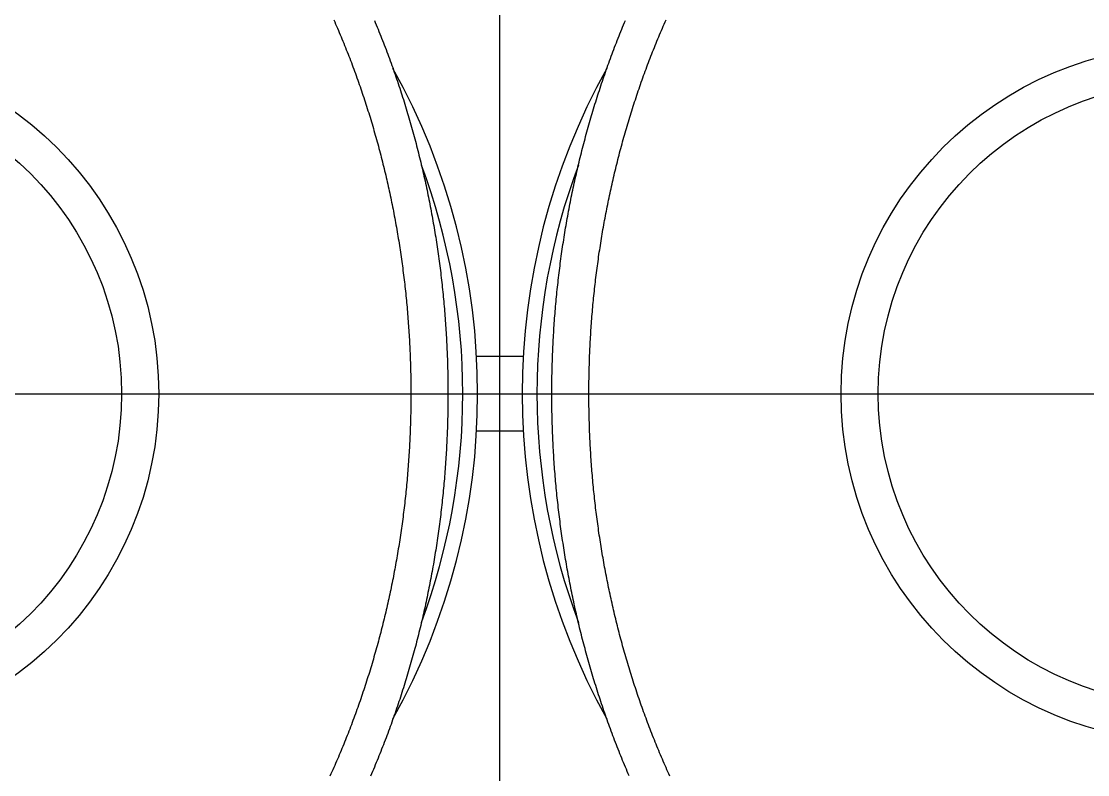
# Model space of a CAD drawing. Extents: x -19.7 to 11.1, y -32.4 to 38.9.
# Drawn here: x -3.23 to 3.96, y 27.85 to 32.93 of the extents above; entities that cross this region are included whole.
import ezdxf

# ---------------------------------------------------------------- set-up
doc = ezdxf.new("R2010")
doc.units = 0
doc.linetypes.add('CENTER', pattern=[50.8, 31.75, -6.35, 6.35, -6.35])
doc.layers.get('0').update_dxf_attribs({"linetype": 'CONTINUOUS'})
doc.layers.add('CENTER', color=1, linetype='CENTER')

msp = doc.modelspace()

# ---------------------------------------------------------------- linework, layer by layer
at = {"color": 7, "linetype": 'CONTINUOUS'}
for p, q in [((0.15695, 30.670271), (-0.15695, 30.670271)), ((-0.15695, 30.170271), (0.15695, 30.170271))]:
    msp.add_line(p, q, dxfattribs=at)
at = {"color": 7}
for points in [[(-1.11993, 32.942, 0), (-1.11363, 32.9277, 0), (-1.10737, 32.9134, 0), (-1.10114, 32.8991, 0), (-1.09496, 32.8847, 0), (-1.08881, 32.8703, 0), (-1.08271, 32.856, 0), (-1.07664, 32.8416, 0), (-1.07061, 32.8272, 0), (-1.06463, 32.8127, 0), (-1.05868, 32.7983, 0), (-1.05277, 32.7838, 0), (-1.0469, 32.7694, 0), (-1.04108, 32.7549, 0), (-1.03529, 32.7404, 0), (-1.02954, 32.7259, 0), (-1.02383, 32.7113, 0), (-1.01816, 32.6968, 0), (-1.01253, 32.6822, 0), (-1.00694, 32.6677, 0), (-1.00138, 32.6531, 0), (-0.995873, 32.6385, 0), (-0.9904, 32.6239, 0), (-0.984967, 32.6092, 0), (-0.979573, 32.5946, 0), (-0.974219, 32.58, 0), (-0.968904, 32.5653, 0), (-0.963628, 32.5506, 0), (-0.958392, 32.536, 0), (-0.953196, 32.5213, 0), (-0.948038, 32.5065, 0), (-0.94292, 32.4918, 0), (-0.93784, 32.4771, 0), (-0.932799, 32.4624, 0), (-0.927797, 32.4476, 0), (-0.922834, 32.4328, 0), (-0.917909, 32.4181, 0), (-0.913022, 32.4033, 0), (-0.908175, 32.3885, 0), (-0.903365, 32.3736, 0), (-0.898595, 32.3588, 0), (-0.893863, 32.344, 0), (-0.889169, 32.3291, 0), (-0.884514, 32.3143, 0), (-0.879897, 32.2994, 0), (-0.875319, 32.2845, 0), (-0.870779, 32.2696, 0), (-0.866278, 32.2547, 0), (-0.861815, 32.2398, 0), (-0.85739, 32.2249, 0), (-0.853004, 32.2099, 0), (-0.848656, 32.195, 0), (-0.844346, 32.18, 0), (-0.840075, 32.165, 0), (-0.835842, 32.15, 0), (-0.831647, 32.1351, 0), (-0.827491, 32.1201, 0), (-0.823372, 32.105, 0), (-0.819292, 32.09, 0), (-0.81525, 32.075, 0), (-0.811247, 32.0599, 0), (-0.807281, 32.0449, 0), (-0.803354, 32.0298, 0), (-0.799464, 32.0148, 0), (-0.795613, 31.9997, 0), (-0.7918, 31.9846, 0), (-0.788025, 31.9695, 0), (-0.784288, 31.9544, 0), (-0.780588, 31.9393, 0), (-0.776927, 31.9241, 0), (-0.773304, 31.909, 0), (-0.769719, 31.8938, 0), (-0.766172, 31.8787, 0), (-0.762663, 31.8635, 0), (-0.759191, 31.8484, 0), (-0.755758, 31.8332, 0), (-0.752362, 31.818, 0), (-0.749004, 31.8028, 0), (-0.745684, 31.7876, 0), (-0.742402, 31.7724, 0), (-0.739158, 31.7572, 0), (-0.735951, 31.7419, 0), (-0.732782, 31.7267, 0), (-0.729651, 31.7114, 0), (-0.726558, 31.6962, 0), (-0.723502, 31.6809, 0), (-0.720484, 31.6657, 0), (-0.717503, 31.6504, 0), (-0.714561, 31.6351, 0), (-0.711656, 31.6198, 0), (-0.708788, 31.6045, 0), (-0.705958, 31.5892, 0), (-0.703166, 31.5739, 0), (-0.700411, 31.5586, 0), (-0.697694, 31.5433, 0), (-0.695014, 31.5279, 0), (-0.692371, 31.5126, 0), (-0.689767, 31.4973, 0), (-0.687199, 31.4819, 0), (-0.684669, 31.4665, 0), (-0.682177, 31.4512, 0), (-0.679721, 31.4358, 0), (-0.677304, 31.4204, 0), (-0.674923, 31.4051, 0), (-0.67258, 31.3897, 0), (-0.670274, 31.3743, 0), (-0.668006, 31.3589, 0), (-0.665775, 31.3435, 0), (-0.663581, 31.3281, 0), (-0.661424, 31.3127, 0), (-0.659304, 31.2972, 0), (-0.657222, 31.2818, 0), (-0.655177, 31.2664, 0), (-0.653169, 31.2509, 0), (-0.651198, 31.2355, 0), (-0.649265, 31.2201, 0), (-0.647369, 31.2046, 0), (-0.64551, 31.1892, 0), (-0.643688, 31.1737, 0), (-0.641903, 31.1582, 0), (-0.640156, 31.1428, 0), (-0.638446, 31.1273, 0), (-0.636773, 31.1118, 0), (-0.635137, 31.0963, 0), (-0.633539, 31.0808, 0), (-0.631978, 31.0654, 0), (-0.630454, 31.0499, 0), (-0.628967, 31.0344, 0), (-0.627517, 31.0189, 0), (-0.626105, 31.0034, 0), (-0.624729, 30.9879, 0), (-0.623391, 30.9723, 0), (-0.622091, 30.9568, 0), (-0.620827, 30.9413, 0), (-0.619601, 30.9258, 0), (-0.618411, 30.9103, 0), (-0.617259, 30.8947, 0), (-0.616145, 30.8792, 0), (-0.615067, 30.8637, 0), (-0.614027, 30.8482, 0), (-0.613023, 30.8326, 0), (-0.612057, 30.8171, 0), (-0.611128, 30.8015, 0), (-0.610237, 30.786, 0), (-0.609382, 30.7704, 0), (-0.608565, 30.7549, 0), (-0.607785, 30.7393, 0), (-0.607042, 30.7238, 0), (-0.606336, 30.7082, 0), (-0.605668, 30.6927, 0), (-0.605036, 30.6771, 0), (-0.604442, 30.6616, 0), (-0.603885, 30.646, 0), (-0.603365, 30.6304, 0), (-0.602882, 30.6149, 0), (-0.602437, 30.5993, 0), (-0.602029, 30.5837, 0), (-0.601657, 30.5682, 0), (-0.601323, 30.5526, 0), (-0.601027, 30.537, 0), (-0.600767, 30.5215, 0), (-0.600544, 30.5059, 0), (-0.600359, 30.4903, 0), (-0.600211, 30.4748, 0), (-0.6001, 30.4592, 0), (-0.600026, 30.4436, 0), (-0.599989, 30.4281, 0), (-0.599989, 30.4125, 0), (-0.600027, 30.3969, 0), (-0.600102, 30.3813, 0), (-0.600214, 30.3658, 0), (-0.600363, 30.3502, 0), (-0.600549, 30.3346, 0), (-0.600772, 30.3191, 0), (-0.601033, 30.3035, 0), (-0.60133, 30.2879, 0), (-0.601665, 30.2724, 0), (-0.602037, 30.2568, 0), (-0.602446, 30.2412, 0), (-0.602892, 30.2257, 0), (-0.603375, 30.2101, 0), (-0.603896, 30.1945, 0), (-0.604453, 30.179, 0), (-0.605048, 30.1634, 0), (-0.60568, 30.1479, 0), (-0.606349, 30.1323, 0), (-0.607055, 30.1167, 0), (-0.607798, 30.1012, 0), (-0.608578, 30.0856, 0), (-0.609396, 30.0701, 0), (-0.61025, 30.0545, 0), (-0.611142, 30.039, 0), (-0.612071, 30.0235, 0), (-0.613036, 30.0079, 0), (-0.614039, 29.9924, 0), (-0.61508, 29.9768, 0), (-0.616157, 29.9613, 0), (-0.617271, 29.9458, 0), (-0.618423, 29.9303, 0), (-0.619611, 29.9147, 0), (-0.620837, 29.8992, 0), (-0.622099, 29.8837, 0), (-0.623399, 29.8682, 0), (-0.624736, 29.8527, 0), (-0.62611, 29.8372, 0), (-0.627521, 29.8217, 0), (-0.628969, 29.8062, 0), (-0.630454, 29.7907, 0), (-0.631977, 29.7752, 0), (-0.633537, 29.7597, 0), (-0.635133, 29.7442, 0), (-0.636767, 29.7287, 0), (-0.638439, 29.7132, 0), (-0.640147, 29.6978, 0), (-0.641893, 29.6823, 0), (-0.643676, 29.6668, 0), (-0.645496, 29.6514, 0), (-0.647353, 29.6359, 0), (-0.649248, 29.6205, 0), (-0.65118, 29.605, 0), (-0.653149, 29.5896, 0), (-0.655156, 29.5742, 0), (-0.6572, 29.5587, 0), (-0.659281, 29.5433, 0), (-0.6614, 29.5279, 0), (-0.663556, 29.5125, 0), (-0.66575, 29.4971, 0), (-0.667981, 29.4817, 0), (-0.670249, 29.4663, 0), (-0.672555, 29.4509, 0), (-0.674898, 29.4355, 0), (-0.677279, 29.4201, 0), (-0.679697, 29.4047, 0), (-0.682152, 29.3894, 0), (-0.684645, 29.374, 0), (-0.687176, 29.3586, 0), (-0.689744, 29.3433, 0), (-0.69235, 29.3279, 0), (-0.694993, 29.3126, 0), (-0.697674, 29.2973, 0), (-0.700393, 29.282, 0), (-0.703149, 29.2666, 0), (-0.705942, 29.2513, 0), (-0.708773, 29.236, 0), (-0.711642, 29.2207, 0), (-0.714549, 29.2054, 0), (-0.717493, 29.1902, 0), (-0.720475, 29.1749, 0), (-0.723494, 29.1596, 0), (-0.726552, 29.1444, 0), (-0.729646, 29.1291, 0), (-0.732779, 29.1139, 0), (-0.73595, 29.0986, 0), (-0.739158, 29.0834, 0), (-0.742404, 29.0682, 0), (-0.745687, 29.053, 0), (-0.749009, 29.0378, 0), (-0.752368, 29.0226, 0), (-0.755765, 29.0074, 0), (-0.7592, 28.9922, 0), (-0.762673, 28.977, 0), (-0.766184, 28.9619, 0), (-0.769732, 28.9467, 0), (-0.773319, 28.9316, 0), (-0.776943, 28.9164, 0), (-0.780605, 28.9013, 0), (-0.784305, 28.8862, 0), (-0.788043, 28.8711, 0), (-0.791819, 28.856, 0), (-0.795633, 28.8409, 0), (-0.799485, 28.8258, 0), (-0.803375, 28.8107, 0), (-0.807303, 28.7957, 0), (-0.811269, 28.7806, 0), (-0.815273, 28.7656, 0), (-0.819316, 28.7505, 0), (-0.823396, 28.7355, 0), (-0.827514, 28.7205, 0), (-0.83167, 28.7055, 0), (-0.835865, 28.6905, 0), (-0.840097, 28.6755, 0), (-0.844368, 28.6606, 0), (-0.848676, 28.6456, 0), (-0.853023, 28.6306, 0), (-0.857408, 28.6157, 0), (-0.861832, 28.6008, 0), (-0.866294, 28.5859, 0), (-0.870794, 28.5709, 0), (-0.875333, 28.556, 0), (-0.87991, 28.5412, 0), (-0.884527, 28.5263, 0), (-0.889181, 28.5114, 0), (-0.893875, 28.4966, 0), (-0.898607, 28.4817, 0), (-0.903378, 28.4669, 0), (-0.908188, 28.452, 0), (-0.913036, 28.4372, 0), (-0.917924, 28.4224, 0), (-0.92285, 28.4076, 0), (-0.927815, 28.3929, 0), (-0.932819, 28.3781, 0), (-0.937862, 28.3634, 0), (-0.942944, 28.3486, 0), (-0.948064, 28.3339, 0), (-0.953224, 28.3192, 0), (-0.958423, 28.3045, 0), (-0.963661, 28.2898, 0), (-0.968938, 28.2751, 0), (-0.974254, 28.2604, 0), (-0.979609, 28.2458, 0), (-0.985003, 28.2311, 0), (-0.990436, 28.2165, 0), (-0.995909, 28.2019, 0), (-1.00142, 28.1873, 0), (-1.00697, 28.1727, 0), (-1.01256, 28.1582, 0), (-1.01819, 28.1436, 0), (-1.02386, 28.1291, 0), (-1.02957, 28.1145, 0), (-1.03532, 28.1, 0), (-1.0411, 28.0855, 0), (-1.04693, 28.071, 0), (-1.0528, 28.0566, 0), (-1.0587, 28.0421, 0), (-1.06465, 28.0277, 0), (-1.07063, 28.0133, 0), (-1.07665, 27.9989, 0), (-1.08272, 27.9845, 0), (-1.08882, 27.9701, 0), (-1.09496, 27.9557, 0), (-1.10115, 27.9414, 0), (-1.10737, 27.9271, 0), (-1.11363, 27.9128, 0), (-1.11993, 27.8985, 0), (-1.12627, 27.8842, 0), (-1.13265, 27.8699, 0), (-1.13907, 27.8557, 0), (-1.14553, 27.8415, 0)], [(-0.846118, 32.9383, 0), (-0.83983, 32.9233, 0), (-0.833583, 32.9082, 0), (-0.827378, 32.8932, 0), (-0.821215, 32.8781, 0), (-0.815094, 32.863, 0), (-0.809014, 32.8479, 0), (-0.802976, 32.8327, 0), (-0.796979, 32.8176, 0), (-0.791025, 32.8025, 0), (-0.785111, 32.7873, 0), (-0.77924, 32.7721, 0), (-0.77341, 32.7569, 0), (-0.767621, 32.7417, 0), (-0.761874, 32.7265, 0), (-0.756169, 32.7113, 0), (-0.750505, 32.696, 0), (-0.744882, 32.6808, 0), (-0.739301, 32.6655, 0), (-0.733761, 32.6502, 0), (-0.728262, 32.6349, 0), (-0.722805, 32.6196, 0), (-0.717389, 32.6043, 0), (-0.712015, 32.589, 0), (-0.706681, 32.5736, 0), (-0.701388, 32.5583, 0), (-0.696136, 32.5429, 0), (-0.690924, 32.5275, 0), (-0.685753, 32.5122, 0), (-0.680622, 32.4968, 0), (-0.675532, 32.4814, 0), (-0.670482, 32.4659, 0), (-0.665472, 32.4505, 0), (-0.660503, 32.4351, 0), (-0.655574, 32.4196, 0), (-0.650686, 32.4041, 0), (-0.645838, 32.3887, 0), (-0.64103, 32.3732, 0), (-0.636262, 32.3577, 0), (-0.631535, 32.3422, 0), (-0.626848, 32.3266, 0), (-0.622201, 32.3111, 0), (-0.617595, 32.2956, 0), (-0.613028, 32.28, 0), (-0.608502, 32.2644, 0), (-0.604015, 32.2489, 0), (-0.599569, 32.2333, 0), (-0.595163, 32.2177, 0), (-0.590797, 32.2021, 0), (-0.586471, 32.1865, 0), (-0.582184, 32.1709, 0), (-0.577938, 32.1552, 0), (-0.573732, 32.1396, 0), (-0.569565, 32.1239, 0), (-0.565439, 32.1083, 0), (-0.561352, 32.0926, 0), (-0.557306, 32.0769, 0), (-0.553299, 32.0612, 0), (-0.549331, 32.0455, 0), (-0.545404, 32.0298, 0), (-0.541516, 32.0141, 0), (-0.537668, 31.9984, 0), (-0.53386, 31.9826, 0), (-0.530091, 31.9669, 0), (-0.526362, 31.9511, 0), (-0.522673, 31.9354, 0), (-0.519023, 31.9196, 0), (-0.515413, 31.9038, 0), (-0.511842, 31.888, 0), (-0.508311, 31.8722, 0), (-0.504819, 31.8564, 0), (-0.501367, 31.8406, 0), (-0.497954, 31.8248, 0), (-0.494581, 31.809, 0), (-0.491247, 31.7931, 0), (-0.487953, 31.7773, 0), (-0.484697, 31.7615, 0), (-0.481481, 31.7456, 0), (-0.478305, 31.7297, 0), (-0.475168, 31.7139, 0), (-0.47207, 31.698, 0), (-0.469011, 31.6821, 0), (-0.465991, 31.6662, 0), (-0.463011, 31.6503, 0), (-0.460069, 31.6344, 0), (-0.457167, 31.6185, 0), (-0.454304, 31.6026, 0), (-0.45148, 31.5866, 0), (-0.448695, 31.5707, 0), (-0.44595, 31.5548, 0), (-0.443243, 31.5388, 0), (-0.440575, 31.5229, 0), (-0.437946, 31.5069, 0), (-0.435356, 31.4909, 0), (-0.432805, 31.475, 0), (-0.430293, 31.459, 0), (-0.42782, 31.443, 0), (-0.425385, 31.427, 0), (-0.42299, 31.411, 0), (-0.420633, 31.395, 0), (-0.418315, 31.379, 0), (-0.416035, 31.363, 0), (-0.413795, 31.347, 0), (-0.411593, 31.331, 0), (-0.40943, 31.315, 0), (-0.407305, 31.2989, 0), (-0.405219, 31.2829, 0), (-0.403172, 31.2669, 0), (-0.401163, 31.2508, 0), (-0.399194, 31.2348, 0), (-0.397262, 31.2187, 0), (-0.39537, 31.2026, 0), (-0.393516, 31.1866, 0), (-0.391701, 31.1705, 0), (-0.389925, 31.1544, 0), (-0.388187, 31.1384, 0), (-0.386488, 31.1223, 0), (-0.384827, 31.1062, 0), (-0.383205, 31.0901, 0), (-0.381622, 31.074, 0), (-0.380078, 31.0579, 0), (-0.378572, 31.0418, 0), (-0.377105, 31.0257, 0), (-0.375677, 31.0096, 0), (-0.374287, 30.9935, 0), (-0.372936, 30.9774, 0), (-0.371623, 30.9613, 0), (-0.370349, 30.9452, 0), (-0.369114, 30.9291, 0), (-0.367918, 30.9129, 0), (-0.36676, 30.8968, 0), (-0.365641, 30.8807, 0), (-0.36456, 30.8646, 0), (-0.363518, 30.8484, 0), (-0.362515, 30.8323, 0), (-0.36155, 30.8161, 0), (-0.360624, 30.8, 0), (-0.359736, 30.7839, 0), (-0.358888, 30.7677, 0), (-0.358078, 30.7516, 0), (-0.357306, 30.7354, 0), (-0.356573, 30.7193, 0), (-0.355879, 30.7031, 0), (-0.355223, 30.687, 0), (-0.354606, 30.6708, 0), (-0.354028, 30.6546, 0), (-0.353488, 30.6385, 0), (-0.352987, 30.6223, 0), (-0.352524, 30.6062, 0), (-0.3521, 30.59, 0), (-0.351715, 30.5738, 0), (-0.351368, 30.5577, 0), (-0.35106, 30.5415, 0), (-0.35079, 30.5253, 0), (-0.350559, 30.5092, 0), (-0.350367, 30.493, 0), (-0.350213, 30.4769, 0), (-0.350098, 30.4607, 0), (-0.350021, 30.4445, 0), (-0.349983, 30.4283, 0), (-0.349984, 30.4122, 0), (-0.350023, 30.396, 0), (-0.350101, 30.3798, 0), (-0.350217, 30.3637, 0), (-0.350372, 30.3475, 0), (-0.350565, 30.3313, 0), (-0.350797, 30.3152, 0), (-0.351068, 30.299, 0), (-0.351377, 30.2829, 0), (-0.351725, 30.2667, 0), (-0.352111, 30.2505, 0), (-0.352536, 30.2344, 0), (-0.353, 30.2182, 0), (-0.353502, 30.202, 0), (-0.354042, 30.1859, 0), (-0.354621, 30.1697, 0), (-0.355239, 30.1536, 0), (-0.355895, 30.1374, 0), (-0.35659, 30.1213, 0), (-0.357323, 30.1051, 0), (-0.358095, 30.089, 0), (-0.358906, 30.0728, 0), (-0.359755, 30.0567, 0), (-0.360642, 30.0405, 0), (-0.361568, 30.0244, 0), (-0.362533, 30.0083, 0), (-0.363536, 29.9921, 0), (-0.364578, 29.976, 0), (-0.365658, 29.9599, 0), (-0.366777, 29.9437, 0), (-0.367934, 29.9276, 0), (-0.36913, 29.9115, 0), (-0.370364, 29.8954, 0), (-0.371637, 29.8792, 0), (-0.372948, 29.8631, 0), (-0.374297, 29.847, 0), (-0.375686, 29.8309, 0), (-0.377112, 29.8148, 0), (-0.378578, 29.7987, 0), (-0.380082, 29.7826, 0), (-0.381624, 29.7665, 0), (-0.383205, 29.7504, 0), (-0.384825, 29.7343, 0), (-0.386483, 29.7182, 0), (-0.38818, 29.7022, 0), (-0.389916, 29.6861, 0), (-0.39169, 29.67, 0), (-0.393503, 29.654, 0), (-0.395355, 29.6379, 0), (-0.397245, 29.6218, 0), (-0.399174, 29.6058, 0), (-0.401142, 29.5897, 0), (-0.403149, 29.5737, 0), (-0.405194, 29.5576, 0), (-0.407279, 29.5416, 0), (-0.409402, 29.5256, 0), (-0.411564, 29.5096, 0), (-0.413765, 29.4935, 0), (-0.416005, 29.4775, 0), (-0.418284, 29.4615, 0), (-0.420601, 29.4455, 0), (-0.422958, 29.4295, 0), (-0.425354, 29.4135, 0), (-0.427788, 29.3975, 0), (-0.430262, 29.3815, 0), (-0.432774, 29.3656, 0), (-0.435326, 29.3496, 0), (-0.437916, 29.3336, 0), (-0.440546, 29.3177, 0), (-0.443215, 29.3017, 0), (-0.445923, 29.2858, 0), (-0.44867, 29.2698, 0), (-0.451456, 29.2539, 0), (-0.454281, 29.238, 0), (-0.457146, 29.2221, 0), (-0.460049, 29.2062, 0), (-0.462992, 29.1902, 0), (-0.465974, 29.1743, 0), (-0.468996, 29.1585, 0), (-0.472056, 29.1426, 0), (-0.475156, 29.1267, 0), (-0.478295, 29.1108, 0), (-0.481474, 29.095, 0), (-0.484691, 29.0791, 0), (-0.487949, 29.0632, 0), (-0.491245, 29.0474, 0), (-0.494581, 29.0316, 0), (-0.497956, 29.0157, 0), (-0.501371, 28.9999, 0), (-0.504825, 28.9841, 0), (-0.508318, 28.9683, 0), (-0.511851, 28.9525, 0), (-0.515424, 28.9367, 0), (-0.519036, 28.921, 0), (-0.522687, 28.9052, 0), (-0.526378, 28.8894, 0), (-0.530109, 28.8737, 0), (-0.533879, 28.8579, 0), (-0.537689, 28.8422, 0), (-0.541538, 28.8265, 0), (-0.545427, 28.8107, 0), (-0.549355, 28.795, 0), (-0.553324, 28.7793, 0), (-0.557331, 28.7636, 0), (-0.561379, 28.748, 0), (-0.565466, 28.7323, 0), (-0.569593, 28.7166, 0), (-0.57376, 28.701, 0), (-0.577967, 28.6853, 0), (-0.582213, 28.6697, 0), (-0.586499, 28.6541, 0), (-0.590825, 28.6385, 0), (-0.595191, 28.6229, 0), (-0.599596, 28.6073, 0), (-0.604041, 28.5917, 0), (-0.608527, 28.5761, 0), (-0.613052, 28.5605, 0), (-0.617617, 28.545, 0), (-0.622222, 28.5294, 0), (-0.626867, 28.5139, 0), (-0.631553, 28.4984, 0), (-0.636279, 28.4829, 0), (-0.641046, 28.4674, 0), (-0.645852, 28.4519, 0), (-0.6507, 28.4364, 0), (-0.655588, 28.4209, 0), (-0.660516, 28.4055, 0), (-0.665485, 28.39, 0), (-0.670494, 28.3746, 0), (-0.675545, 28.3591, 0), (-0.680636, 28.3437, 0), (-0.685767, 28.3283, 0), (-0.69094, 28.3129, 0), (-0.696153, 28.2975, 0), (-0.701407, 28.2822, 0), (-0.706702, 28.2668, 0), (-0.712037, 28.2515, 0), (-0.717414, 28.2361, 0), (-0.722832, 28.2208, 0), (-0.72829, 28.2055, 0), (-0.73379, 28.1902, 0), (-0.739331, 28.1749, 0), (-0.744913, 28.1596, 0), (-0.750536, 28.1444, 0), (-0.7562, 28.1291, 0), (-0.761905, 28.1139, 0), (-0.767652, 28.0987, 0), (-0.77344, 28.0835, 0), (-0.779269, 28.0683, 0), (-0.78514, 28.0531, 0), (-0.791052, 28.0379, 0), (-0.797005, 28.0228, 0), (-0.803, 28.0076, 0), (-0.809037, 27.9925, 0), (-0.815115, 27.9774, 0), (-0.821234, 27.9623, 0), (-0.827395, 27.9472, 0), (-0.833598, 27.9322, 0), (-0.839842, 27.9171, 0), (-0.846128, 27.9021, 0), (-0.852456, 27.8871, 0), (-0.858826, 27.8721, 0), (-0.865237, 27.8571, 0), (-0.871691, 27.8421, 0)], [(0.87169, 27.8422, 0), (0.865234, 27.8572, 0), (0.85882, 27.8722, 0), (0.852448, 27.8872, 0), (0.846118, 27.9022, 0), (0.83983, 27.9173, 0), (0.833583, 27.9323, 0), (0.827378, 27.9474, 0), (0.821215, 27.9625, 0), (0.815094, 27.9776, 0), (0.809014, 27.9927, 0), (0.802976, 28.0078, 0), (0.796979, 28.0229, 0), (0.791025, 28.0381, 0), (0.785111, 28.0533, 0), (0.77924, 28.0684, 0), (0.77341, 28.0836, 0), (0.767621, 28.0988, 0), (0.761874, 28.1141, 0), (0.756169, 28.1293, 0), (0.750505, 28.1445, 0), (0.744882, 28.1598, 0), (0.739301, 28.1751, 0), (0.733761, 28.1903, 0), (0.728262, 28.2056, 0), (0.722805, 28.2209, 0), (0.717389, 28.2362, 0), (0.712015, 28.2516, 0), (0.706681, 28.2669, 0), (0.701388, 28.2823, 0), (0.696136, 28.2976, 0), (0.690924, 28.313, 0), (0.685753, 28.3284, 0), (0.680622, 28.3438, 0), (0.675532, 28.3592, 0), (0.670482, 28.3746, 0), (0.665472, 28.39, 0), (0.660503, 28.4055, 0), (0.655574, 28.4209, 0), (0.650686, 28.4364, 0), (0.645838, 28.4519, 0), (0.64103, 28.4674, 0), (0.636262, 28.4829, 0), (0.631535, 28.4984, 0), (0.626848, 28.5139, 0), (0.622201, 28.5294, 0), (0.617595, 28.545, 0), (0.613028, 28.5605, 0), (0.608502, 28.5761, 0), (0.604015, 28.5917, 0), (0.599569, 28.6073, 0), (0.595163, 28.6228, 0), (0.590797, 28.6385, 0), (0.586471, 28.6541, 0), (0.582184, 28.6697, 0), (0.577938, 28.6853, 0), (0.573732, 28.701, 0), (0.569565, 28.7166, 0), (0.565439, 28.7323, 0), (0.561352, 28.748, 0), (0.557306, 28.7636, 0), (0.553299, 28.7793, 0), (0.549331, 28.795, 0), (0.545404, 28.8107, 0), (0.541516, 28.8265, 0), (0.537668, 28.8422, 0), (0.53386, 28.8579, 0), (0.530091, 28.8737, 0), (0.526362, 28.8894, 0), (0.522673, 28.9052, 0), (0.519023, 28.9209, 0), (0.515413, 28.9367, 0), (0.511842, 28.9525, 0), (0.508311, 28.9683, 0), (0.504819, 28.9841, 0), (0.501367, 28.9999, 0), (0.497954, 29.0157, 0), (0.494581, 29.0316, 0), (0.491247, 29.0474, 0), (0.487953, 29.0632, 0), (0.484697, 29.0791, 0), (0.481481, 29.0949, 0), (0.478305, 29.1108, 0), (0.475168, 29.1267, 0), (0.47207, 29.1426, 0), (0.469011, 29.1584, 0), (0.465991, 29.1743, 0), (0.463011, 29.1902, 0), (0.460069, 29.2061, 0), (0.457167, 29.2221, 0), (0.454304, 29.238, 0), (0.45148, 29.2539, 0), (0.448695, 29.2698, 0), (0.44595, 29.2858, 0), (0.443243, 29.3017, 0), (0.440575, 29.3177, 0), (0.437946, 29.3336, 0), (0.435356, 29.3496, 0), (0.432805, 29.3656, 0), (0.430293, 29.3815, 0), (0.42782, 29.3975, 0), (0.425385, 29.4135, 0), (0.42299, 29.4295, 0), (0.420633, 29.4455, 0), (0.418315, 29.4615, 0), (0.416035, 29.4775, 0), (0.413795, 29.4935, 0), (0.411593, 29.5096, 0), (0.40943, 29.5256, 0), (0.407305, 29.5416, 0), (0.405219, 29.5576, 0), (0.403172, 29.5737, 0), (0.401163, 29.5897, 0), (0.399194, 29.6058, 0), (0.397262, 29.6218, 0), (0.39537, 29.6379, 0), (0.393516, 29.654, 0), (0.391701, 29.67, 0), (0.389925, 29.6861, 0), (0.388187, 29.7022, 0), (0.386488, 29.7182, 0), (0.384827, 29.7343, 0), (0.383205, 29.7504, 0), (0.381622, 29.7665, 0), (0.380078, 29.7826, 0), (0.378572, 29.7987, 0), (0.377105, 29.8148, 0), (0.375677, 29.8309, 0), (0.374287, 29.847, 0), (0.372936, 29.8631, 0), (0.371623, 29.8792, 0), (0.370349, 29.8954, 0), (0.369114, 29.9115, 0), (0.367918, 29.9276, 0), (0.36676, 29.9437, 0), (0.365641, 29.9599, 0), (0.36456, 29.976, 0), (0.363518, 29.9921, 0), (0.362515, 30.0083, 0), (0.36155, 30.0244, 0), (0.360624, 30.0405, 0), (0.359736, 30.0567, 0), (0.358888, 30.0728, 0), (0.358078, 30.089, 0), (0.357306, 30.1051, 0), (0.356573, 30.1213, 0), (0.355879, 30.1374, 0), (0.355223, 30.1536, 0), (0.354606, 30.1697, 0), (0.354028, 30.1859, 0), (0.353488, 30.2021, 0), (0.352987, 30.2182, 0), (0.352524, 30.2344, 0), (0.3521, 30.2505, 0), (0.351715, 30.2667, 0), (0.351368, 30.2829, 0), (0.35106, 30.299, 0), (0.35079, 30.3152, 0), (0.350559, 30.3314, 0), (0.350367, 30.3475, 0), (0.350213, 30.3637, 0), (0.350098, 30.3799, 0), (0.350021, 30.396, 0), (0.349983, 30.4122, 0), (0.349984, 30.4284, 0), (0.350023, 30.4445, 0), (0.350101, 30.4607, 0), (0.350217, 30.4769, 0), (0.350372, 30.493, 0), (0.350565, 30.5092, 0), (0.350797, 30.5254, 0), (0.351068, 30.5415, 0), (0.351377, 30.5577, 0), (0.351725, 30.5739, 0), (0.352111, 30.59, 0), (0.352536, 30.6062, 0), (0.353, 30.6223, 0), (0.353502, 30.6385, 0), (0.354042, 30.6547, 0), (0.354621, 30.6708, 0), (0.355239, 30.687, 0), (0.355895, 30.7031, 0), (0.35659, 30.7193, 0), (0.357323, 30.7354, 0), (0.358095, 30.7516, 0), (0.358906, 30.7677, 0), (0.359755, 30.7839, 0), (0.360642, 30.8, 0), (0.361568, 30.8161, 0), (0.362533, 30.8323, 0), (0.363536, 30.8484, 0), (0.364578, 30.8646, 0), (0.365658, 30.8807, 0), (0.366777, 30.8968, 0), (0.367934, 30.9129, 0), (0.36913, 30.9291, 0), (0.370364, 30.9452, 0), (0.371637, 30.9613, 0), (0.372948, 30.9774, 0), (0.374297, 30.9935, 0), (0.375686, 31.0096, 0), (0.377112, 31.0257, 0), (0.378578, 31.0418, 0), (0.380082, 31.0579, 0), (0.381624, 31.074, 0), (0.383205, 31.0901, 0), (0.384825, 31.1062, 0), (0.386483, 31.1223, 0), (0.38818, 31.1384, 0), (0.389916, 31.1545, 0), (0.39169, 31.1705, 0), (0.393503, 31.1866, 0), (0.395355, 31.2027, 0), (0.397245, 31.2187, 0), (0.399174, 31.2348, 0), (0.401142, 31.2508, 0), (0.403149, 31.2669, 0), (0.405194, 31.2829, 0), (0.407279, 31.2989, 0), (0.409402, 31.315, 0), (0.411564, 31.331, 0), (0.413765, 31.347, 0), (0.416005, 31.363, 0), (0.418284, 31.379, 0), (0.420601, 31.395, 0), (0.422958, 31.411, 0), (0.425354, 31.427, 0), (0.427788, 31.443, 0), (0.430262, 31.459, 0), (0.432774, 31.475, 0), (0.435326, 31.4909, 0), (0.437916, 31.5069, 0), (0.440546, 31.5229, 0), (0.443215, 31.5388, 0), (0.445923, 31.5548, 0), (0.44867, 31.5707, 0), (0.451456, 31.5866, 0), (0.454281, 31.6026, 0), (0.457146, 31.6185, 0), (0.460049, 31.6344, 0), (0.462992, 31.6503, 0), (0.465974, 31.6662, 0), (0.468996, 31.6821, 0), (0.472056, 31.698, 0), (0.475156, 31.7139, 0), (0.478295, 31.7297, 0), (0.481474, 31.7456, 0), (0.484691, 31.7614, 0), (0.487949, 31.7773, 0), (0.491245, 31.7931, 0), (0.494581, 31.809, 0), (0.497956, 31.8248, 0), (0.501371, 31.8406, 0), (0.504825, 31.8564, 0), (0.508318, 31.8722, 0), (0.511851, 31.888, 0), (0.515424, 31.9038, 0), (0.519036, 31.9196, 0), (0.522687, 31.9354, 0), (0.526378, 31.9511, 0), (0.530109, 31.9669, 0), (0.533879, 31.9826, 0), (0.537689, 31.9984, 0), (0.541538, 32.0141, 0), (0.545427, 32.0298, 0), (0.549355, 32.0455, 0), (0.553324, 32.0612, 0), (0.557331, 32.0769, 0), (0.561379, 32.0926, 0), (0.565466, 32.1082, 0), (0.569593, 32.1239, 0), (0.57376, 32.1396, 0), (0.577967, 32.1552, 0), (0.582213, 32.1708, 0), (0.586499, 32.1865, 0), (0.590825, 32.2021, 0), (0.595191, 32.2177, 0), (0.599596, 32.2333, 0), (0.604041, 32.2489, 0), (0.608527, 32.2644, 0), (0.613052, 32.28, 0), (0.617617, 32.2956, 0), (0.622222, 32.3111, 0), (0.626867, 32.3266, 0), (0.631553, 32.3422, 0), (0.636279, 32.3577, 0), (0.641046, 32.3732, 0), (0.645852, 32.3887, 0), (0.6507, 32.4041, 0), (0.655588, 32.4196, 0), (0.660516, 32.4351, 0), (0.665485, 32.4505, 0), (0.670494, 32.466, 0), (0.675545, 32.4814, 0), (0.680636, 32.4968, 0), (0.685767, 32.5122, 0), (0.69094, 32.5276, 0), (0.696153, 32.543, 0), (0.701407, 32.5584, 0), (0.706702, 32.5737, 0), (0.712037, 32.5891, 0), (0.717414, 32.6044, 0), (0.722832, 32.6197, 0), (0.72829, 32.6351, 0), (0.73379, 32.6504, 0), (0.739331, 32.6656, 0), (0.744913, 32.6809, 0), (0.750536, 32.6962, 0), (0.7562, 32.7114, 0), (0.761905, 32.7267, 0), (0.767652, 32.7419, 0), (0.77344, 32.7571, 0), (0.779269, 32.7723, 0), (0.78514, 32.7874, 0), (0.791052, 32.8026, 0), (0.797005, 32.8178, 0), (0.803, 32.8329, 0), (0.809037, 32.848, 0), (0.815115, 32.8631, 0), (0.821234, 32.8782, 0), (0.827395, 32.8933, 0), (0.833598, 32.9084, 0), (0.839842, 32.9234, 0), (0.846128, 32.9384, 0)], [(1.14555, 27.8415, 0), (1.13909, 27.8557, 0), (1.13266, 27.87, 0), (1.12628, 27.8843, 0), (1.11993, 27.8985, 0), (1.11363, 27.9128, 0), (1.10737, 27.9272, 0), (1.10114, 27.9415, 0), (1.09496, 27.9558, 0), (1.08881, 27.9702, 0), (1.08271, 27.9846, 0), (1.07664, 27.999, 0), (1.07061, 28.0134, 0), (1.06463, 28.0278, 0), (1.05868, 28.0423, 0), (1.05277, 28.0567, 0), (1.0469, 28.0712, 0), (1.04108, 28.0857, 0), (1.03529, 28.1002, 0), (1.02954, 28.1147, 0), (1.02383, 28.1292, 0), (1.01816, 28.1438, 0), (1.01253, 28.1583, 0), (1.00694, 28.1729, 0), (1.00138, 28.1875, 0), (0.995873, 28.2021, 0), (0.9904, 28.2167, 0), (0.984967, 28.2313, 0), (0.979573, 28.2459, 0), (0.974219, 28.2606, 0), (0.968904, 28.2752, 0), (0.963628, 28.2899, 0), (0.958392, 28.3046, 0), (0.953196, 28.3193, 0), (0.948038, 28.334, 0), (0.94292, 28.3487, 0), (0.93784, 28.3634, 0), (0.932799, 28.3782, 0), (0.927797, 28.3929, 0), (0.922834, 28.4077, 0), (0.917909, 28.4225, 0), (0.913022, 28.4373, 0), (0.908175, 28.4521, 0), (0.903365, 28.4669, 0), (0.898595, 28.4817, 0), (0.893863, 28.4966, 0), (0.889169, 28.5114, 0), (0.884514, 28.5263, 0), (0.879897, 28.5412, 0), (0.875319, 28.556, 0), (0.870779, 28.5709, 0), (0.866278, 28.5858, 0), (0.861815, 28.6008, 0), (0.85739, 28.6157, 0), (0.853004, 28.6306, 0), (0.848656, 28.6456, 0), (0.844346, 28.6605, 0), (0.840075, 28.6755, 0), (0.835842, 28.6905, 0), (0.831647, 28.7055, 0), (0.827491, 28.7205, 0), (0.823372, 28.7355, 0), (0.819292, 28.7505, 0), (0.81525, 28.7656, 0), (0.811247, 28.7806, 0), (0.807281, 28.7957, 0), (0.803354, 28.8107, 0), (0.799464, 28.8258, 0), (0.795613, 28.8409, 0), (0.7918, 28.856, 0), (0.788025, 28.8711, 0), (0.784288, 28.8862, 0), (0.780588, 28.9013, 0), (0.776927, 28.9164, 0), (0.773304, 28.9316, 0), (0.769719, 28.9467, 0), (0.766172, 28.9619, 0), (0.762663, 28.977, 0), (0.759191, 28.9922, 0), (0.755758, 29.0074, 0), (0.752362, 29.0226, 0), (0.749004, 29.0378, 0), (0.745684, 29.053, 0), (0.742402, 29.0682, 0), (0.739158, 29.0834, 0), (0.735951, 29.0986, 0), (0.732782, 29.1139, 0), (0.729651, 29.1291, 0), (0.726558, 29.1444, 0), (0.723502, 29.1596, 0), (0.720484, 29.1749, 0), (0.717503, 29.1902, 0), (0.714561, 29.2054, 0), (0.711656, 29.2207, 0), (0.708788, 29.236, 0), (0.705958, 29.2513, 0), (0.703166, 29.2666, 0), (0.700411, 29.282, 0), (0.697694, 29.2973, 0), (0.695014, 29.3126, 0), (0.692371, 29.3279, 0), (0.689767, 29.3433, 0), (0.687199, 29.3586, 0), (0.684669, 29.374, 0), (0.682177, 29.3894, 0), (0.679721, 29.4047, 0), (0.677304, 29.4201, 0), (0.674923, 29.4355, 0), (0.67258, 29.4509, 0), (0.670274, 29.4663, 0), (0.668006, 29.4817, 0), (0.665775, 29.4971, 0), (0.663581, 29.5125, 0), (0.661424, 29.5279, 0), (0.659304, 29.5433, 0), (0.657222, 29.5587, 0), (0.655177, 29.5742, 0), (0.653169, 29.5896, 0), (0.651198, 29.605, 0), (0.649265, 29.6205, 0), (0.647369, 29.6359, 0), (0.64551, 29.6514, 0), (0.643688, 29.6668, 0), (0.641903, 29.6823, 0), (0.640156, 29.6978, 0), (0.638446, 29.7133, 0), (0.636773, 29.7287, 0), (0.635137, 29.7442, 0), (0.633539, 29.7597, 0), (0.631978, 29.7752, 0), (0.630454, 29.7907, 0), (0.628967, 29.8062, 0), (0.627517, 29.8217, 0), (0.626105, 29.8372, 0), (0.624729, 29.8527, 0), (0.623391, 29.8682, 0), (0.622091, 29.8837, 0), (0.620827, 29.8992, 0), (0.619601, 29.9147, 0), (0.618411, 29.9303, 0), (0.617259, 29.9458, 0), (0.616145, 29.9613, 0), (0.615067, 29.9769, 0), (0.614027, 29.9924, 0), (0.613023, 30.0079, 0), (0.612057, 30.0235, 0), (0.611128, 30.039, 0), (0.610237, 30.0546, 0), (0.609382, 30.0701, 0), (0.608565, 30.0856, 0), (0.607785, 30.1012, 0), (0.607042, 30.1168, 0), (0.606336, 30.1323, 0), (0.605668, 30.1479, 0), (0.605036, 30.1634, 0), (0.604442, 30.179, 0), (0.603885, 30.1945, 0), (0.603365, 30.2101, 0), (0.602882, 30.2257, 0), (0.602437, 30.2412, 0), (0.602029, 30.2568, 0), (0.601657, 30.2724, 0), (0.601323, 30.2879, 0), (0.601027, 30.3035, 0), (0.600767, 30.3191, 0), (0.600544, 30.3346, 0), (0.600359, 30.3502, 0), (0.600211, 30.3658, 0), (0.6001, 30.3813, 0), (0.600026, 30.3969, 0), (0.599989, 30.4125, 0), (0.599989, 30.4281, 0), (0.600027, 30.4436, 0), (0.600102, 30.4592, 0), (0.600214, 30.4748, 0), (0.600363, 30.4903, 0), (0.600549, 30.5059, 0), (0.600772, 30.5215, 0), (0.601033, 30.5371, 0), (0.60133, 30.5526, 0), (0.601665, 30.5682, 0), (0.602037, 30.5838, 0), (0.602446, 30.5993, 0), (0.602892, 30.6149, 0), (0.603375, 30.6304, 0), (0.603896, 30.646, 0), (0.604453, 30.6616, 0), (0.605048, 30.6771, 0), (0.60568, 30.6927, 0), (0.606349, 30.7082, 0), (0.607055, 30.7238, 0), (0.607798, 30.7394, 0), (0.608578, 30.7549, 0), (0.609396, 30.7704, 0), (0.61025, 30.786, 0), (0.611142, 30.8015, 0), (0.612071, 30.8171, 0), (0.613036, 30.8326, 0), (0.614039, 30.8482, 0), (0.61508, 30.8637, 0), (0.616157, 30.8792, 0), (0.617271, 30.8948, 0), (0.618423, 30.9103, 0), (0.619611, 30.9258, 0), (0.620837, 30.9413, 0), (0.622099, 30.9568, 0), (0.623399, 30.9724, 0), (0.624736, 30.9879, 0), (0.62611, 31.0034, 0), (0.627521, 31.0189, 0), (0.628969, 31.0344, 0), (0.630454, 31.0499, 0), (0.631977, 31.0654, 0), (0.633537, 31.0809, 0), (0.635133, 31.0963, 0), (0.636767, 31.1118, 0), (0.638439, 31.1273, 0), (0.640147, 31.1428, 0), (0.641893, 31.1582, 0), (0.643676, 31.1737, 0), (0.645496, 31.1892, 0), (0.647353, 31.2046, 0), (0.649248, 31.2201, 0), (0.65118, 31.2355, 0), (0.653149, 31.2509, 0), (0.655156, 31.2664, 0), (0.6572, 31.2818, 0), (0.659281, 31.2972, 0), (0.6614, 31.3127, 0), (0.663556, 31.3281, 0), (0.66575, 31.3435, 0), (0.667981, 31.3589, 0), (0.670249, 31.3743, 0), (0.672555, 31.3897, 0), (0.674898, 31.4051, 0), (0.677279, 31.4204, 0), (0.679697, 31.4358, 0), (0.682152, 31.4512, 0), (0.684645, 31.4665, 0), (0.687176, 31.4819, 0), (0.689744, 31.4972, 0), (0.69235, 31.5126, 0), (0.694993, 31.5279, 0), (0.697674, 31.5433, 0), (0.700393, 31.5586, 0), (0.703149, 31.5739, 0), (0.705942, 31.5892, 0), (0.708773, 31.6045, 0), (0.711642, 31.6198, 0), (0.714549, 31.6351, 0), (0.717493, 31.6504, 0), (0.720475, 31.6657, 0), (0.723494, 31.6809, 0), (0.726552, 31.6962, 0), (0.729646, 31.7114, 0), (0.732779, 31.7267, 0), (0.73595, 31.7419, 0), (0.739158, 31.7571, 0), (0.742404, 31.7724, 0), (0.745687, 31.7876, 0), (0.749009, 31.8028, 0), (0.752368, 31.818, 0), (0.755765, 31.8332, 0), (0.7592, 31.8483, 0), (0.762673, 31.8635, 0), (0.766184, 31.8787, 0), (0.769732, 31.8938, 0), (0.773319, 31.909, 0), (0.776943, 31.9241, 0), (0.780605, 31.9392, 0), (0.784305, 31.9544, 0), (0.788043, 31.9695, 0), (0.791819, 31.9846, 0), (0.795633, 31.9997, 0), (0.799485, 32.0147, 0), (0.803375, 32.0298, 0), (0.807303, 32.0449, 0), (0.811269, 32.0599, 0), (0.815273, 32.075, 0), (0.819316, 32.09, 0), (0.823396, 32.105, 0), (0.827514, 32.12, 0), (0.83167, 32.135, 0), (0.835865, 32.15, 0), (0.840097, 32.165, 0), (0.844368, 32.18, 0), (0.848676, 32.195, 0), (0.853023, 32.2099, 0), (0.857408, 32.2248, 0), (0.861832, 32.2398, 0), (0.866294, 32.2547, 0), (0.870794, 32.2696, 0), (0.875333, 32.2845, 0), (0.87991, 32.2994, 0), (0.884527, 32.3143, 0), (0.889181, 32.3291, 0), (0.893875, 32.344, 0), (0.898607, 32.3588, 0), (0.903378, 32.3737, 0), (0.908188, 32.3885, 0), (0.913036, 32.4033, 0), (0.917924, 32.4181, 0), (0.92285, 32.4329, 0), (0.927815, 32.4477, 0), (0.932819, 32.4624, 0), (0.937862, 32.4772, 0), (0.942944, 32.4919, 0), (0.948064, 32.5067, 0), (0.953224, 32.5214, 0), (0.958423, 32.5361, 0), (0.963661, 32.5508, 0), (0.968938, 32.5654, 0), (0.974254, 32.5801, 0), (0.979609, 32.5948, 0), (0.985003, 32.6094, 0), (0.990436, 32.624, 0), (0.995909, 32.6386, 0), (1.00142, 32.6532, 0), (1.00697, 32.6678, 0), (1.01256, 32.6824, 0), (1.01819, 32.6969, 0), (1.02386, 32.7115, 0), (1.02957, 32.726, 0), (1.03532, 32.7405, 0), (1.0411, 32.755, 0), (1.04693, 32.7695, 0), (1.0528, 32.784, 0), (1.0587, 32.7984, 0), (1.06465, 32.8129, 0), (1.07063, 32.8273, 0), (1.07665, 32.8417, 0), (1.08272, 32.8561, 0), (1.08882, 32.8704, 0), (1.09496, 32.8848, 0), (1.10115, 32.8991, 0), (1.10737, 32.9135, 0), (1.11363, 32.9278, 0), (1.11993, 32.9421, 0)]]:
    msp.add_polyline3d(points, dxfattribs=at)
at = {"color": 7, "linetype": 'CONTINUOUS'}
for centre, radius in [((-4.65, 30.420271), 2.35), ((4.65, 30.420271), 2.35), ((-4.65, 30.420271), 2.1), ((4.65, 30.420271), 2.1)]:
    msp.add_circle(centre, radius, dxfattribs=at)
for centre, radius, start, end in [((-4.65, 30.420271), 4.5, 330.8323866, 29.1676134), ((4.65, 30.420271), 4.5, 150.8323866, 209.1676134), ((-4.65, 30.420271), 4.4, 339.4855318, 20.5144682), ((4.65, 30.420271), 4.4, 159.4855318, 200.5144682)]:
    msp.add_arc(centre, radius, start, end, dxfattribs=at)
at = {"layer": 'CENTER', "color": 1, "linetype": 'CENTER'}
for p, q in [((0, 21.920287), (0, 38.920256)), ((-11.15, 30.420271), (11.15, 30.420271))]:
    msp.add_line(p, q, dxfattribs=at)

doc.saveas('drawing.dxf')
